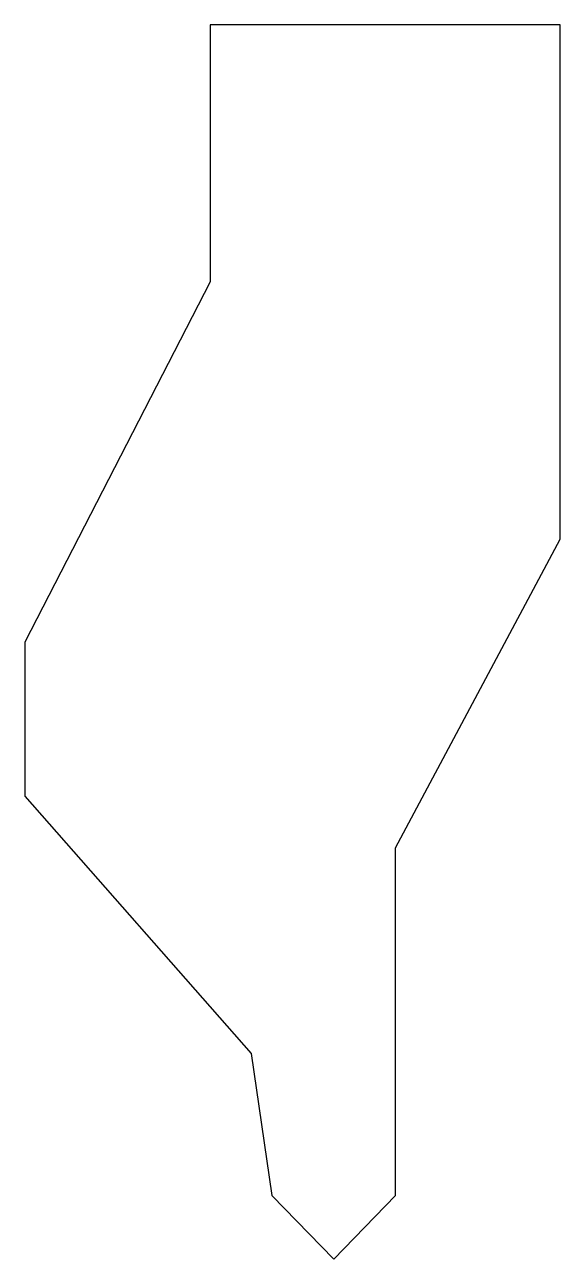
# Model space of a CAD drawing. Header units: millimetres. Extents: x -30 to 22, y 0 to 120.
import ezdxf

# ---------------------------------------------------------------- set-up
doc = ezdxf.new("R2010")
doc.units = ezdxf.units.MM

msp = doc.modelspace()

# ---------------------------------------------------------------- linework, layer by layer
msp.add_lwpolyline([(0, 0), (6, 6.2), (6, 40), (22, 70), (22, 120), (-12, 120), (-12, 95), (-30, 60), (-30, 45), (-8, 20), (-6, 6.2)], close=True)

doc.saveas('drawing.dxf')
